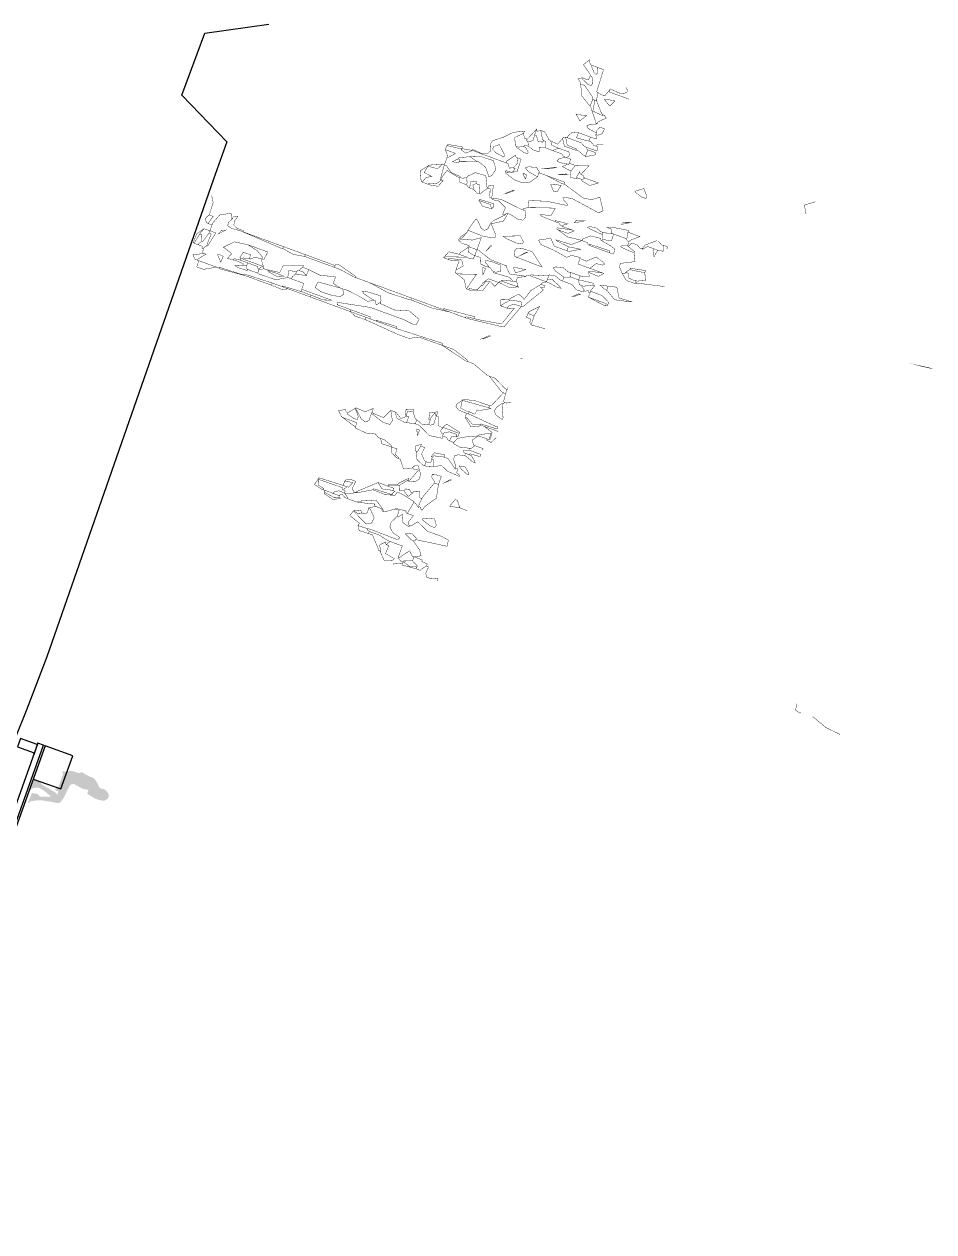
# Model space of a CAD drawing. Header units: inches. Extents: x -3368894 to 5148796, y 84 to 10864301.
# Drawn here: x 502255.71 to 502271.22, y 4346535.41 to 4346556 of the extents above; entities that cross this region are included whole.
import ezdxf

# ---------------------------------------------------------------- set-up
doc = ezdxf.new("R2010")
doc.units = ezdxf.units.IN
doc.header["$MEASUREMENT"] = 0
for name, color, linetype in [('cm_arredi', 251, 'Continuous'), ('cm_arredi secondo piano', 252, 'Continuous'), ('cp_alberi_linea', 103, 'Continuous')]:
    doc.layers.add(name, color=color, linetype=linetype)
doc.layers.add('cm_linea di terra', color=4, linetype='Continuous', lineweight=25)
doc.layers.add('cp_piattaforme volumi_linea', color=4, linetype='Continuous', lineweight=25)

# ---------------------------------------------------------------- blocks, each defined once
blk = doc.blocks.new('A$C03A07DC0')
at = {"layer": 'cp_alberi_linea', "const_width": 0.00661}
for points in [[(10.726, 12.698), (10.826, 12.975), (10.852, 13.24)], [(4.462, 12.519), (4.462, 12.552), (4.482, 12.393), (4.488, 12.327), (4.482, 12.373), (4.462, 12.519)], [(10.614, 12.373), (10.726, 12.387), (10.746, 12.479), (10.726, 12.479)], [(2.471, 9.727), (2.59, 9.569), (2.722, 9.648)], [(4.058, 7.551), (4.058, 7.591), (4.058, 7.624), (4.098, 7.624)], [(4.713, 7.809), (4.813, 7.372), (4.819, 7.339)], [(4.025, 7.445), (4.065, 7.518), (4.058, 7.551)], [(4.025, 7.412), (4.164, 7.253), (4.244, 7.227)], [(4.058, 7.551), (4.151, 7.584), (4.171, 7.518), (4.171, 7.485)], [(4.171, 7.485), (4.297, 7.465), (4.204, 7.412), (4.171, 7.412)], [(4.171, 7.485), (4.171, 7.445), (4.171, 7.412)], [(4.171, 7.412), (4.171, 7.3), (4.237, 7.247), (4.244, 7.227)], [(4.641, 7.154), (4.621, 7.154), (4.568, 7.412), (4.608, 7.412)], [(4.608, 7.412), (4.727, 7.465), (4.786, 7.339), (4.786, 7.3)], [(4.608, 7.412), (4.641, 7.194), (4.641, 7.154)], [(4.277, 6.976), (4.277, 6.995), (4.211, 7.028), (4.204, 7.121), (4.244, 7.194), (4.244, 7.227)], [(4.713, 7.121), (4.713, 7.154), (4.786, 7.181), (4.793, 7.267), (4.786, 7.3)], [(4.746, 7.048), (4.839, 7.161), (4.839, 7.333), (4.819, 7.339)], [(4.786, 7.3), (4.813, 7.313), (4.819, 7.339)], [(5.037, 6.903), (5.031, 6.923), (5.004, 7.048), (5.163, 7.148), (5.15, 7.372), (5.157, 7.359), (5.216, 7.088), (5.11, 6.903)], [(3.265, 6.903), (3.364, 6.989), (3.41, 6.995), (3.417, 6.929), (3.371, 6.777), (3.351, 6.79), (3.265, 6.903)], [(4.204, 6.976), (4.178, 6.982), (4.058, 7.121), (4.058, 6.936), (4.058, 6.903)], [(4.277, 6.976), (4.33, 7.121), (4.35, 7.121)], [(4.277, 6.976), (4.31, 6.883), (4.33, 6.87), (4.343, 6.936), (4.35, 7.081), (4.35, 7.121)], [(4.35, 7.121), (4.482, 7.187), (4.528, 7.114), (4.601, 6.962), (4.667, 6.976), (4.746, 7.048)], [(4.641, 7.154), (4.713, 7.101), (4.713, 7.121)], [(4.713, 7.121), (4.74, 7.081), (4.746, 7.048)], [(5.223, 6.651), (5.223, 6.685), (5.223, 6.863), (5.295, 7.009), (5.355, 7.002), (5.368, 6.976)], [(3.88, 6.903), (3.972, 6.751), (3.926, 6.771), (3.88, 6.903)], [(4.058, 6.903), (4.025, 6.903), (4.065, 6.658), (4.105, 6.539), (4.105, 6.612), (4.171, 6.651)], [(4.058, 6.903), (4.164, 6.923), (4.171, 6.903)], [(4.171, 6.903), (4.197, 6.942), (4.204, 6.976)], [(4.171, 6.903), (4.171, 6.724), (4.171, 6.685)], [(4.204, 6.976), (4.244, 6.976), (4.277, 6.976)], [(4.35, 6.539), (4.376, 6.704), (4.409, 6.797), (4.495, 6.797), (4.495, 6.724)], [(5.037, 6.903), (5.077, 6.903), (5.11, 6.903)], [(5.037, 6.903), (5.071, 6.771), (5.11, 6.87), (5.11, 6.903)], [(5.329, 6.651), (5.329, 6.685), (5.329, 6.976), (5.368, 6.976)], [(5.329, 6.651), (5.368, 6.936), (5.368, 6.976)], [(4.171, 6.685), (4.29, 6.691), (4.316, 6.579), (4.316, 6.539)], [(4.171, 6.685), (4.171, 6.651)], [(4.171, 6.651), (4.204, 6.539), (4.204, 6.506)], [(4.495, 6.36), (4.475, 6.36), (4.462, 6.724), (4.495, 6.724)], [(4.495, 6.724), (4.495, 6.393), (4.495, 6.36)], [(4.746, 6.288), (4.76, 6.314), (4.766, 6.407), (4.641, 6.539), (4.68, 6.671), (4.707, 6.718), (4.733, 6.691), (4.746, 6.579), (4.859, 6.506)], [(4.932, 6.506), (4.932, 6.539), (4.938, 6.691), (4.859, 6.757), (4.859, 6.724)], [(4.859, 6.724), (4.912, 6.506), (4.932, 6.506)], [(4.859, 6.724), (4.859, 6.539), (4.859, 6.506)], [(5.11, 6.393), (5.104, 6.427), (5.077, 6.651), (5.11, 6.651)], [(5.223, 6.651), (5.203, 6.651), (5.11, 6.685), (5.11, 6.651)], [(5.11, 6.651), (5.183, 6.506), (5.183, 6.466)], [(5.256, 6.539), (5.249, 6.572), (5.223, 6.612), (5.249, 6.625), (5.256, 6.651)], [(5.223, 6.651), (5.256, 6.651)], [(5.256, 6.651), (5.295, 6.651), (5.329, 6.651)], [(3.662, 5.6), (3.668, 5.633), (3.774, 5.99), (3.748, 6.135), (3.662, 6.248), (3.86, 6.38), (3.92, 6.321), (3.847, 5.818), (3.867, 5.705), (3.886, 5.659), (3.92, 5.686), (3.966, 5.772), (3.986, 5.778), (4.039, 5.421), (4.131, 5.13), (4.244, 5.163)], [(4.204, 6.506), (4.211, 6.466), (4.171, 6.36), (4.197, 6.248), (4.217, 6.228), (4.23, 6.301), (4.244, 6.466), (4.244, 6.506)], [(4.204, 6.506), (4.244, 6.506)], [(4.244, 6.506), (4.283, 6.532), (4.316, 6.539)], [(4.462, 6.215), (4.429, 6.221), (4.336, 6.327), (4.316, 6.506), (4.343, 6.513), (4.35, 6.539)], [(4.316, 6.539), (4.35, 6.539)], [(4.746, 6.288), (4.859, 6.294), (4.859, 6.466), (4.859, 6.506)], [(4.932, 6.506), (4.991, 6.546), (5.037, 6.433), (5.037, 6.393)], [(5.037, 6.393), (5.077, 6.393), (5.11, 6.393)], [(5.037, 6.393), (5.037, 6.248), (5.037, 6.215)], [(5.11, 6.393), (5.183, 6.433), (5.183, 6.466)], [(5.11, 6.393), (5.11, 6.288), (5.11, 6.248)], [(5.183, 6.466), (5.236, 6.539), (5.256, 6.539)], [(5.223, 6.142), (5.223, 6.175), (5.223, 6.321), (5.282, 6.407), (5.276, 6.539), (5.256, 6.539)], [(5.329, 6.506), (5.395, 6.427), (5.415, 6.387), (5.395, 6.407), (5.335, 6.473), (5.329, 6.506)], [(4.422, 5.745), (4.488, 5.963), (4.462, 6.182), (4.462, 6.215)], [(4.462, 6.215), (4.462, 6.248), (4.462, 6.321), (4.488, 6.334), (4.495, 6.36)], [(4.462, 6.215), (4.588, 6.069), (4.601, 5.798), (4.614, 5.825), (4.641, 6.036)], [(4.713, 6.036), (4.713, 6.069), (4.608, 6.248), (4.634, 6.069), (4.641, 6.036)], [(4.713, 6.036), (4.713, 5.997), (4.713, 5.805), (4.608, 5.705), (4.707, 5.52), (4.766, 5.58), (4.78, 5.818), (4.819, 6.069), (4.76, 6.135), (4.746, 6.248), (4.746, 6.288)], [(5.037, 6.215), (5.044, 6.182), (5.004, 6.069), (5.037, 5.95), (5.064, 5.917), (5.104, 5.97), (5.143, 6.109), (5.15, 6.142)], [(5.037, 6.215), (5.077, 6.241), (5.11, 6.248)], [(5.11, 6.248), (5.143, 6.175), (5.15, 6.142)], [(1.743, 6.036), (1.816, 6.069), (1.856, 6.036), (1.882, 5.944), (1.869, 5.778), (1.889, 5.778)], [(1.922, 6.142), (1.922, 5.818), (1.922, 5.778)], [(2.795, 5.997), (2.835, 5.897), (2.868, 5.891)], [(3.483, 5.851), (3.503, 5.858), (3.536, 6.016), (3.443, 6.142), (3.443, 5.924), (3.443, 5.891)], [(4.131, 6.142), (4.224, 5.99), (4.178, 6.003), (4.131, 6.142)], [(4.422, 5.745), (4.429, 5.778), (4.429, 5.95), (4.35, 6.036), (4.35, 5.997)], [(4.35, 5.997), (4.35, 5.851), (4.35, 5.818)], [(4.35, 5.997), (4.402, 5.745), (4.422, 5.745)], [(4.641, 6.036), (4.674, 6.036), (4.713, 6.036)], [(5.15, 6.142), (5.183, 6.142), (5.223, 6.142)], [(5.223, 5.891), (5.203, 5.891), (5.183, 5.997), (5.223, 6.109), (5.223, 6.142)], [(5.295, 5.891), (5.282, 5.924), (5.256, 5.963), (5.322, 6.122), (5.348, 6.162), (5.355, 6.096), (5.329, 5.924), (5.329, 5.891)], [(6.089, 6.142), (6.109, 5.891), (6.089, 5.891)], [(7.465, 6.036), (7.505, 5.957), (7.505, 5.924)], [(7.538, 5.891), (7.756, 5.99), (7.789, 5.997)], [(7.538, 5.891), (7.631, 5.825), (7.703, 5.811), (7.756, 5.858), (7.789, 5.963), (7.789, 5.997)], [(8.008, 5.997), (8.008, 5.745)], [(8.12, 5.997), (8.226, 5.944), (8.213, 5.858), (8.193, 5.851)], [(1.889, 5.778), (1.922, 5.778)], [(1.889, 5.778), (2.014, 5.732), (2.008, 5.633), (1.995, 5.6)], [(2.054, 5.785), (2.034, 5.924), (2.147, 5.871), (2.067, 5.745), (2.054, 5.785)], [(2.14, 5.633), (2.312, 5.785), (2.325, 5.818)], [(2.14, 5.6), (2.325, 5.633), (2.339, 5.811), (2.325, 5.818)], [(2.253, 5.56), (2.497, 5.752), (2.504, 5.778)], [(2.358, 5.891), (2.352, 5.864), (2.325, 5.851), (2.325, 5.818)], [(2.358, 5.891), (2.431, 5.811), (2.471, 5.778), (2.504, 5.778)], [(2.504, 5.778), (2.557, 5.659), (2.597, 5.62), (2.63, 5.659), (2.649, 5.778), (2.649, 5.818)], [(2.683, 5.818), (2.683, 5.851), (2.636, 5.911), (2.537, 5.924), (2.544, 5.838), (2.61, 5.811), (2.649, 5.818)], [(2.649, 5.818), (2.683, 5.818)], [(2.683, 5.818), (2.749, 5.851), (2.755, 5.778), (2.755, 5.745)], [(2.828, 5.745), (2.828, 5.778), (2.868, 5.851), (2.868, 5.891)], [(2.941, 5.745), (2.941, 5.778), (2.941, 5.93), (2.868, 5.924), (2.868, 5.891)], [(2.941, 5.745), (2.967, 5.752), (2.974, 5.778)], [(3.013, 5.924), (2.974, 5.924), (2.974, 5.818), (2.974, 5.778)], [(2.974, 5.778), (3.046, 5.778), (3.086, 5.778)], [(3.013, 5.924), (3.099, 5.778), (3.086, 5.778)], [(3.086, 5.778), (3.086, 5.745), (3.046, 5.633), (3.046, 5.6)], [(3.298, 5.672), (3.291, 5.699), (3.271, 5.758), (3.225, 5.891), (3.377, 5.825), (3.41, 5.818)], [(3.483, 5.778), (3.476, 5.758), (3.371, 5.778), (3.397, 5.791), (3.41, 5.818)], [(3.41, 5.818), (3.41, 5.851), (3.437, 5.864), (3.443, 5.891)], [(3.41, 5.633), (3.516, 5.659), (3.503, 5.772), (3.483, 5.778)], [(3.443, 5.891), (3.47, 5.877), (3.483, 5.851)], [(3.483, 5.851), (3.483, 5.818), (3.483, 5.778)], [(4.316, 5.672), (4.297, 5.672), (4.277, 5.891), (4.33, 5.818), (4.35, 5.818)], [(4.316, 5.672), (4.316, 5.705), (4.316, 5.745), (4.343, 5.785), (4.35, 5.818)], [(5.223, 5.891), (5.309, 5.6), (5.329, 5.6)], [(5.223, 5.891), (5.256, 5.891), (5.295, 5.891)], [(5.295, 5.891), (5.329, 5.891)], [(5.329, 5.891), (5.381, 5.818), (5.401, 5.818)], [(5.329, 5.891), (5.329, 5.633), (5.329, 5.6)], [(5.401, 5.818), (5.401, 5.851), (5.401, 5.891), (5.434, 5.891)], [(5.401, 5.818), (5.56, 5.692), (5.745, 5.633), (5.719, 5.613), (5.692, 5.514), (5.838, 5.381)], [(5.434, 5.891), (5.448, 5.825), (5.467, 5.851), (5.474, 5.891)], [(5.474, 5.891), (5.864, 5.659), (5.871, 5.633)], [(5.944, 5.778), (5.911, 5.785), (5.765, 5.924), (5.917, 5.897), (5.944, 5.891)], [(5.944, 5.891), (6.056, 5.897), (6.089, 5.891)], [(5.944, 5.891), (5.944, 5.818), (5.944, 5.778)], [(5.944, 5.778), (5.983, 5.778), (6.016, 5.778)], [(6.016, 5.778), (6.016, 5.818), (6.016, 5.851), (6.083, 5.864), (6.089, 5.891)], [(6.704, 5.963), (6.704, 5.924)], [(7.174, 5.527), (7.174, 5.56), (7.174, 5.633), (7.28, 5.851), (7.287, 5.891)], [(7.174, 5.527), (7.353, 5.818), (7.359, 5.851)], [(7.247, 5.891), (7.287, 5.891)], [(7.287, 5.891), (7.32, 5.891), (7.359, 5.891)], [(7.359, 5.891), (7.498, 5.904), (7.505, 5.924)], [(7.359, 5.891), (7.359, 5.851)], [(7.359, 5.851), (7.637, 5.732), (7.644, 5.705)], [(7.505, 5.924), (7.531, 5.917), (7.538, 5.891)], [(7.902, 5.414), (7.902, 5.454), (7.941, 5.924), (7.935, 5.963)], [(7.935, 5.963), (7.975, 5.963)], [(7.975, 5.963), (7.988, 5.672), (8.008, 5.672)], [(8.008, 5.745), (8.061, 5.904), (8.186, 5.911), (8.193, 5.891)], [(8.193, 5.705), (8.166, 5.712), (8.08, 5.891), (8.153, 5.891), (8.193, 5.891)], [(8.193, 5.891), (8.193, 5.851)], [(8.193, 5.851), (8.193, 5.745), (8.193, 5.705)], [(8.404, 5.851), (8.371, 5.851), (8.371, 5.745), (8.371, 5.705)], [(8.477, 5.633), (8.477, 5.672), (8.477, 5.851), (8.517, 5.851)], [(8.517, 5.851), (8.53, 5.672), (8.55, 5.672)], [(8.59, 5.6), (8.596, 5.633), (8.643, 5.758), (8.649, 5.811), (8.623, 5.791), (8.55, 5.705), (8.55, 5.672)], [(8.828, 5.626), (8.788, 5.573), (8.768, 5.672), (8.841, 5.758), (8.874, 5.778), (8.874, 5.739), (8.828, 5.626)], [(9.35, 5.705), (9.489, 5.653), (9.463, 5.785), (9.456, 5.818)], [(9.35, 5.705), (9.35, 5.745), (9.436, 5.811), (9.456, 5.818)], [(9.456, 5.963), (9.456, 5.851), (9.456, 5.818)], [(10.038, 5.13), (10.032, 5.15), (9.926, 5.236), (10.019, 5.448), (10.019, 5.705), (10.038, 5.831), (10.144, 5.851), (10.217, 5.342), (10.217, 5.309)], [(10.759, 5.891), (10.707, 5.891), (10.759, 5.778), (10.759, 5.699), (10.7, 5.666), (10.581, 5.672), (10.581, 5.633)], [(1.995, 5.6), (1.995, 5.58), (1.598, 5.56), (1.598, 5.487), (1.598, 5.454)], [(1.962, 5.276), (2.147, 5.368), (2.246, 5.527), (2.253, 5.56)], [(1.962, 5.276), (1.962, 5.309), (1.962, 5.348), (2.107, 5.553), (2.14, 5.56)], [(1.995, 5.6), (2.12, 5.626), (2.14, 5.633)], [(2.14, 5.633), (2.14, 5.6)], [(2.14, 5.6), (2.14, 5.56)], [(2.14, 5.56), (2.213, 5.56), (2.253, 5.56)], [(2.431, 5.56), (2.557, 5.481), (2.471, 5.381), (2.471, 5.414), (2.431, 5.56)], [(2.755, 5.745), (2.755, 5.56), (2.755, 5.527)], [(2.755, 5.745), (2.795, 5.745), (2.828, 5.745)], [(2.755, 5.527), (2.848, 5.527), (2.835, 5.705), (2.828, 5.745)], [(2.901, 5.381), (2.901, 5.414), (2.901, 5.633), (2.941, 5.705), (2.941, 5.745)], [(2.901, 5.348), (3.02, 5.421), (3.027, 5.6), (3.046, 5.6)], [(2.941, 5.309), (3.053, 5.381), (3.053, 5.567), (3.046, 5.6)], [(3.225, 5.487), (3.225, 5.527), (3.225, 5.56), (3.265, 5.56), (3.298, 5.56)], [(3.298, 5.672), (3.298, 5.6), (3.298, 5.56)], [(3.298, 5.672), (3.39, 5.639), (3.41, 5.633)], [(3.298, 5.56), (3.331, 5.553), (3.337, 5.527)], [(3.337, 5.527), (3.39, 5.467), (3.41, 5.6), (3.41, 5.633)], [(3.483, 5.6), (3.529, 5.5), (3.543, 5.461), (3.529, 5.481), (3.49, 5.567), (3.483, 5.6)], [(3.628, 5.276), (3.668, 5.56), (3.662, 5.6)], [(3.628, 5.276), (3.628, 5.309), (3.628, 5.6), (3.662, 5.6)], [(3.701, 5.56), (3.827, 5.534), (3.84, 5.474), (3.748, 5.388), (3.721, 5.448), (3.701, 5.56)], [(4.244, 5.163), (4.237, 5.196), (4.178, 5.362), (4.098, 5.6), (4.244, 5.573), (4.283, 5.414), (4.29, 5.388), (4.31, 5.434), (4.316, 5.672)], [(5.117, 5.633), (5.11, 5.236), (5.031, 5.196), (4.965, 5.216), (4.938, 5.302), (4.932, 5.454), (4.932, 5.487), (5.117, 5.732), (5.117, 5.633)], [(5.329, 5.6), (5.342, 5.534), (5.368, 5.527)], [(5.838, 5.414), (5.825, 5.441), (5.798, 5.6), (5.838, 5.626), (5.871, 5.633)], [(5.871, 5.633), (5.878, 5.494), (5.944, 5.421), (5.983, 5.414)], [(5.871, 5.633), (6.301, 5.474), (6.308, 5.454), (6.38, 4.839), (6.38, 4.799)], [(7.644, 5.705), (7.65, 5.454), (7.697, 5.242), (7.717, 5.236)], [(7.644, 5.705), (7.683, 5.705)], [(7.862, 5.414), (7.869, 5.52), (7.803, 5.527), (7.789, 5.527), (7.763, 5.606), (7.683, 5.745), (7.683, 5.705)], [(7.683, 5.705), (7.717, 5.269), (7.717, 5.236)], [(7.975, 5.381), (8.094, 5.534), (8.034, 5.659), (8.008, 5.672)], [(7.975, 5.381), (7.975, 5.414), (8.041, 5.534), (8.014, 5.639), (8.008, 5.672)], [(8.008, 5.745), (8.008, 5.705), (8.008, 5.672)], [(8.193, 5.705), (8.285, 5.507), (8.358, 5.381), (8.444, 5.348)], [(8.193, 5.705), (8.292, 5.633), (8.365, 5.672), (8.371, 5.705)], [(8.371, 5.705), (8.438, 5.659), (8.444, 5.633)], [(8.444, 5.633), (8.484, 5.474), (8.464, 5.348), (8.444, 5.348)], [(8.444, 5.633), (8.477, 5.633)], [(8.477, 5.633), (8.51, 5.547), (8.543, 5.567), (8.55, 5.6)], [(8.55, 5.672), (8.55, 5.633), (8.55, 5.6)], [(8.55, 5.6), (8.59, 5.6)], [(8.59, 5.6), (8.616, 5.487), (8.656, 5.434), (8.722, 5.448), (8.815, 5.52), (8.841, 5.527)], [(8.841, 5.527), (8.841, 5.56), (8.914, 5.573), (8.934, 5.633), (8.954, 5.633)], [(8.954, 5.163), (8.947, 5.183), (8.881, 5.276), (8.94, 5.414), (8.954, 5.6), (8.954, 5.633)], [(10.508, 5.381), (10.508, 5.414), (10.508, 5.527), (10.535, 5.534), (10.541, 5.56)], [(10.581, 5.633), (10.541, 5.633), (10.541, 5.6), (10.541, 5.56)], [(10.581, 5.633), (10.66, 5.573), (10.687, 5.56)], [(10.687, 5.56), (10.687, 5.527), (10.687, 5.487)], [(1.776, 5.381), (1.756, 5.375), (1.637, 5.209), (1.525, 5.276), (1.591, 5.315), (1.598, 5.348)], [(1.598, 5.454), (1.69, 5.481), (1.723, 5.467), (1.704, 5.428), (1.624, 5.355), (1.598, 5.348)], [(1.598, 5.454), (1.598, 5.381), (1.598, 5.348)], [(1.849, 5.276), (1.876, 5.282), (1.928, 5.401), (1.928, 5.454), (1.882, 5.467), (1.776, 5.414), (1.776, 5.381)], [(1.776, 5.381), (1.849, 5.381), (1.856, 5.309), (1.849, 5.276)], [(2.755, 5.527), (2.782, 5.428), (2.868, 5.381), (2.901, 5.381)], [(2.901, 5.381), (2.901, 5.348)], [(3.119, 5.309), (3.119, 5.348), (3.119, 5.487), (3.172, 5.52), (3.205, 5.494), (3.225, 5.487)], [(3.192, 5.236), (3.192, 5.276), (3.192, 5.381), (3.218, 5.421), (3.225, 5.454)], [(3.225, 5.454), (3.291, 5.368), (3.331, 5.348), (3.344, 5.408), (3.318, 5.527), (3.337, 5.527)], [(3.225, 5.487), (3.225, 5.454)], [(3.443, 5.381), (3.516, 5.242), (3.536, 5.183), (3.516, 5.223), (3.45, 5.348), (3.443, 5.381)], [(4.965, 5.414), (5.064, 5.315), (4.978, 5.388), (4.965, 5.414)], [(5.223, 4.588), (5.223, 4.621), (5.302, 4.859), (5.309, 5.163), (5.329, 5.163), (5.421, 5.256), (5.368, 5.494), (5.368, 5.527)], [(5.256, 5.487), (5.368, 5.342), (5.295, 5.276), (5.282, 5.309), (5.256, 5.487)], [(5.368, 5.527), (5.428, 5.401), (5.507, 5.401)], [(5.474, 4.984), (5.494, 4.984), (5.474, 5.276), (5.514, 5.348), (5.507, 5.381)], [(5.507, 5.401), (5.507, 5.414), (5.547, 5.448), (5.56, 5.448)], [(5.507, 5.401), (5.507, 5.381)], [(5.507, 5.381), (5.567, 5.163), (5.58, 5.163)], [(5.56, 5.448), (5.58, 5.474), (5.58, 5.454)], [(5.56, 5.448), (5.58, 5.454)], [(5.58, 5.454), (5.639, 5.342), (5.62, 5.163), (5.62, 5.13)], [(5.58, 5.454), (5.58, 5.203), (5.58, 5.163)], [(5.838, 5.414), (5.95, 5.315), (5.983, 5.309)], [(5.838, 5.414), (5.838, 5.381)], [(5.838, 5.381), (5.884, 5.262), (5.97, 5.282), (5.983, 5.309)], [(5.983, 5.414), (5.977, 5.454), (5.944, 5.527), (6.241, 5.428), (6.268, 5.414), (6.341, 4.984), (6.341, 4.945)], [(5.983, 5.414), (5.983, 5.348), (5.983, 5.309)], [(7.068, 5.09), (7.068, 5.13), (7.068, 5.203), (7.174, 5.494), (7.174, 5.527)], [(7.717, 5.236), (7.855, 5.256), (7.869, 5.381), (7.862, 5.414)], [(7.717, 5.236), (7.803, 5.176), (7.855, 5.17), (7.895, 5.229), (7.902, 5.348), (7.902, 5.381)], [(7.862, 5.414), (7.902, 5.414)], [(7.902, 5.414), (7.902, 5.381)], [(7.902, 5.381), (7.935, 5.381), (7.975, 5.381)], [(8.266, 5.09), (8.233, 5.097), (8.193, 5.13), (8.246, 5.381), (8.266, 5.381)], [(8.266, 5.381), (8.266, 5.13), (8.266, 5.09)], [(8.266, 5.381), (8.299, 5.381), (8.332, 5.381), (8.332, 5.375)], [(8.371, 5.13), (8.345, 5.137), (8.299, 5.216), (8.299, 5.348), (8.325, 5.355), (8.332, 5.375)], [(8.332, 5.375), (8.352, 5.282), (8.411, 5.269), (8.444, 5.276)], [(8.735, 5.276), (8.735, 5.309), (8.735, 5.348), (8.861, 5.527), (8.841, 5.527)], [(9.059, 5.527), (9.145, 5.434), (9.066, 5.5), (9.059, 5.527)], [(9.205, 5.348), (9.436, 5.395), (9.635, 5.262), (9.714, 5.236)], [(9.78, 5.487), (9.873, 5.553), (9.919, 5.54), (9.919, 5.461), (9.866, 5.295), (9.833, 5.302), (9.78, 5.487)], [(10.257, 5.276), (10.363, 5.428), (10.449, 5.487), (10.488, 5.421), (10.508, 5.381)], [(10.614, 5.13), (10.614, 5.143), (10.435, 5.276), (10.508, 5.348), (10.508, 5.381)], [(10.508, 5.381), (10.541, 5.381), (10.581, 5.381)], [(10.581, 5.381), (10.634, 5.487), (10.654, 5.487)], [(10.581, 5.381), (10.634, 5.242), (10.654, 5.236)], [(10.654, 5.487), (10.687, 5.362), (10.66, 5.269), (10.654, 5.236)], [(10.654, 5.487), (10.687, 5.487)], [(10.687, 5.487), (10.707, 5.242), (10.687, 5.236)], [(1.849, 5.276), (1.895, 5.203), (1.942, 5.269), (1.962, 5.276)], [(2.901, 5.348), (2.914, 5.315), (2.941, 5.309)], [(2.941, 5.309), (3.06, 5.262), (3.053, 5.163), (3.046, 5.13)], [(3.046, 5.13), (3.113, 5.176), (3.119, 5.276), (3.119, 5.309)], [(3.119, 5.309), (3.172, 5.236), (3.192, 5.236)], [(3.192, 5.236), (3.192, 5.13), (3.192, 5.09)], [(3.628, 5.276), (3.628, 5.163), (3.628, 5.13)], [(4.244, 5.163), (4.297, 5.09), (4.316, 5.09)], [(4.316, 5.09), (4.316, 5.13), (4.422, 5.176), (4.482, 5.15), (4.495, 5.064), (4.462, 4.912), (4.462, 4.872)], [(4.819, 5.018), (4.746, 5.203), (4.826, 5.289), (4.865, 5.276), (4.885, 5.183), (4.872, 4.991), (4.852, 4.925), (4.819, 5.018)], [(5.58, 5.163), (5.593, 5.137), (5.62, 5.13)], [(6.532, 5.282), (6.526, 5.309), (6.605, 5.223), (6.625, 5.183), (6.605, 5.209), (6.532, 5.282)], [(8.371, 4.621), (8.371, 4.654), (8.371, 4.693), (8.477, 4.912), (8.444, 5.143), (8.404, 5.13)], [(8.404, 5.13), (8.404, 5.163), (8.404, 5.203), (8.438, 5.242), (8.444, 5.276)], [(8.444, 5.348), (8.444, 5.309), (8.444, 5.276)], [(8.735, 5.276), (8.696, 5.276), (8.722, 5.097), (8.801, 5.07), (8.808, 5.09)], [(8.735, 5.276), (8.775, 5.104), (8.808, 5.09)], [(8.841, 5.09), (8.841, 5.13), (8.934, 5.163), (8.954, 5.163)], [(8.954, 5.163), (8.987, 5.057), (8.987, 5.018)], [(9.205, 5.348), (9.165, 5.348), (9.059, 5.348), (9.066, 5.242), (9.086, 5.19), (9.126, 5.196), (9.178, 5.262), (9.205, 5.276)], [(9.205, 5.348), (9.205, 5.309), (9.205, 5.276)], [(9.205, 5.276), (9.496, 5.17), (9.529, 5.163)], [(9.496, 4.984), (9.463, 4.991), (9.423, 5.09), (9.529, 5.13), (9.529, 5.163)], [(9.529, 5.163), (9.648, 5.156), (9.675, 5.163)], [(9.675, 5.163), (9.694, 5.163), (9.641, 5.09), (9.641, 5.057)], [(9.675, 5.163), (9.675, 5.203), (9.701, 5.209), (9.714, 5.236)], [(10.257, 5.276), (10.25, 5.236), (10.191, 5.11), (10.144, 5.203), (10.197, 5.309), (10.217, 5.309)], [(10.217, 5.309), (10.243, 5.302), (10.257, 5.276)], [(10.614, 5.13), (10.66, 5.203), (10.654, 5.236)], [(10.654, 5.236), (10.687, 5.236)], [(10.687, 5.236), (10.726, 5.097), (10.759, 5.09)], [(2.941, 4.912), (2.941, 4.945), (2.941, 4.984), (3.04, 5.097), (3.046, 5.13)], [(2.941, 4.912), (3.073, 4.991), (3.086, 5.018)], [(3.046, 4.839), (3.046, 4.872), (3.139, 4.938), (3.113, 5.011), (3.086, 5.018)], [(3.192, 5.09), (3.172, 5.09), (3.086, 5.057), (3.086, 5.018)], [(3.192, 5.09), (3.225, 4.984), (3.291, 5.011), (3.298, 4.912), (3.265, 4.799)], [(3.628, 5.13), (3.609, 5.13), (3.556, 5.057), (3.595, 4.925), (3.628, 4.885), (3.668, 4.945), (3.695, 5.09), (3.701, 5.13)], [(3.628, 5.13), (3.662, 5.13), (3.701, 5.13)], [(3.701, 5.13), (3.827, 5.044), (3.886, 4.925), (3.886, 4.779), (3.827, 4.594), (3.807, 4.588)], [(3.734, 4.945), (3.807, 4.951), (3.741, 4.879), (3.728, 4.885), (3.734, 4.945)], [(4.316, 4.548), (4.297, 4.554), (4.277, 4.693), (4.316, 5.057), (4.316, 5.09)], [(5.434, 4.872), (5.415, 4.865), (5.375, 4.793), (5.342, 4.793), (5.329, 4.885), (5.329, 5.057), (5.434, 5.09), (5.474, 5.018), (5.474, 4.984)], [(5.474, 4.984), (5.467, 4.951), (5.434, 4.912), (5.434, 4.872)], [(5.62, 5.13), (5.706, 5.09), (5.666, 5.011), (5.653, 4.984)], [(5.62, 5.13), (5.62, 4.945), (5.725, 4.872), (5.765, 4.872)], [(5.653, 4.984), (5.845, 4.918), (5.911, 4.726), (5.911, 4.693)], [(5.653, 4.984), (5.679, 4.912), (5.765, 4.892), (5.765, 4.872)], [(6.38, 4.402), (6.36, 4.402), (6.308, 4.945), (6.341, 4.945)], [(6.341, 4.945), (6.36, 4.806), (6.38, 4.799)], [(6.956, 4.588), (7.068, 5.057), (7.068, 5.09)], [(6.956, 4.588), (6.956, 4.621), (6.956, 4.799), (7.048, 5.09), (7.068, 5.09)], [(8.12, 4.912), (8.12, 4.945), (8.266, 4.998), (8.272, 5.064), (8.266, 5.09)], [(8.266, 5.09), (8.332, 5.064), (8.365, 5.097), (8.371, 5.13)], [(8.371, 5.13), (8.404, 5.13)], [(8.914, 5.018), (8.907, 4.984), (8.815, 4.898), (8.696, 4.912), (8.696, 4.872), (8.696, 4.839)], [(8.808, 5.09), (8.841, 5.09)], [(8.808, 4.799), (8.934, 4.859), (8.987, 4.984), (8.987, 5.018)], [(8.841, 5.09), (8.901, 5.097), (8.914, 5.057), (8.914, 5.018)], [(8.914, 5.018), (8.954, 5.018), (8.987, 5.018)], [(9.311, 4.839), (9.331, 4.839), (9.291, 4.965), (9.225, 5.011), (9.139, 4.998), (9.026, 4.912), (9.059, 4.839), (9.092, 4.839)], [(9.311, 4.839), (9.304, 4.865), (9.092, 4.945), (9.106, 4.859), (9.092, 4.839)], [(9.496, 4.839), (9.47, 4.846), (9.456, 4.912), (9.489, 4.951), (9.496, 4.984)], [(9.496, 4.984), (9.575, 4.932), (9.522, 4.846), (9.496, 4.839)], [(9.641, 4.693), (9.641, 4.713), (9.575, 4.733), (9.569, 4.799), (9.622, 5.057), (9.641, 5.057)], [(9.641, 5.057), (9.82, 5.024), (9.853, 5.018)], [(9.853, 4.799), (9.84, 4.806), (9.82, 4.984), (9.847, 4.991), (9.853, 5.018)], [(9.853, 5.018), (9.853, 5.057), (9.853, 5.13), (9.972, 5.09), (10.025, 5.104), (10.038, 5.13)], [(9.966, 4.872), (9.966, 4.892), (9.893, 4.945), (10.025, 5.004), (10.058, 5.123), (10.038, 5.13)], [(9.966, 4.872), (10.085, 4.812), (10.171, 4.819), (10.243, 4.898), (10.283, 5.044), (10.329, 5.018), (10.323, 4.515), (10.329, 4.475)], [(10.402, 4.912), (10.402, 4.945), (10.402, 5.13), (10.581, 5.13), (10.614, 5.13)], [(10.475, 4.872), (10.475, 4.912), (10.621, 4.905), (10.654, 5.077), (10.687, 5.057)], [(10.614, 4.799), (10.74, 4.925), (10.7, 5.031), (10.687, 5.057)], [(3.159, 4.726), (3.159, 4.746), (2.941, 4.839), (2.974, 4.839)], [(2.941, 4.912), (2.967, 4.872), (2.974, 4.839)], [(2.974, 4.839), (3.013, 4.839), (3.046, 4.839)], [(3.046, 4.839), (3.146, 4.846), (3.185, 4.799), (3.192, 4.766)], [(3.159, 4.726), (3.185, 4.74), (3.192, 4.766)], [(3.192, 4.766), (3.232, 4.793), (3.265, 4.799)], [(3.265, 4.799), (3.278, 4.74), (3.298, 4.726)], [(3.298, 4.726), (3.298, 4.766), (3.364, 4.839), (3.39, 4.832), (3.39, 4.766), (3.357, 4.627), (3.337, 4.621)], [(3.807, 4.588), (3.807, 4.621), (3.741, 4.773), (3.516, 4.766), (3.516, 4.726), (3.516, 4.693)], [(3.516, 4.693), (3.602, 4.733), (3.675, 4.7), (3.701, 4.693)], [(4.058, 4.839), (4.138, 4.746), (4.164, 4.707), (4.144, 4.726), (4.072, 4.806), (4.058, 4.839)], [(4.316, 4.548), (4.33, 4.548), (4.316, 4.654), (4.383, 4.799), (4.475, 4.793), (4.508, 4.793), (4.495, 4.839)], [(4.462, 4.872), (4.608, 4.846), (4.707, 4.693), (4.713, 4.654)], [(4.462, 4.872), (4.469, 4.846), (4.495, 4.839)], [(4.495, 4.839), (4.68, 4.667), (4.713, 4.654)], [(4.713, 4.654), (4.865, 4.793), (4.912, 4.812), (4.945, 4.766), (4.971, 4.601), (4.965, 4.33)], [(5.077, 4.799), (5.196, 4.74), (5.17, 4.753), (5.084, 4.779), (5.077, 4.799)], [(5.434, 4.872), (5.441, 4.839), (5.428, 4.733), (5.329, 4.693), (5.329, 4.621), (5.329, 4.588)], [(5.474, 4.839), (5.587, 4.832), (5.474, 4.786), (5.474, 4.839)], [(5.765, 4.872), (5.864, 4.826), (5.891, 4.693), (5.911, 4.693)], [(6.38, 4.799), (6.38, 4.548), (6.38, 4.515)], [(8.226, 4.839), (8.219, 4.812), (8.107, 4.786), (8.047, 4.912), (8.08, 4.912), (8.12, 4.912)], [(8.226, 4.839), (8.193, 4.832), (8.08, 4.872), (8.107, 4.885), (8.12, 4.912)], [(8.12, 4.912), (8.272, 4.918), (8.305, 4.872), (8.299, 4.839)], [(8.226, 4.839), (8.266, 4.839), (8.299, 4.839)], [(8.299, 4.839), (8.345, 4.746), (8.305, 4.647), (8.299, 4.621)], [(8.808, 4.799), (8.795, 4.773), (8.722, 4.76), (8.662, 4.839), (8.696, 4.839)], [(8.696, 4.839), (8.801, 4.819), (8.808, 4.799)], [(9.026, 4.548), (9.026, 4.588), (9.159, 4.693), (9.106, 4.812), (9.092, 4.839)], [(9.311, 4.839), (9.278, 4.839), (9.423, 4.7), (9.456, 4.693)], [(9.311, 4.839), (9.43, 4.74), (9.456, 4.726)], [(9.456, 4.726), (9.536, 4.76), (9.503, 4.812), (9.496, 4.839)], [(9.966, 4.872), (9.926, 4.872), (9.853, 4.872), (9.853, 4.839), (9.853, 4.799)], [(9.853, 4.799), (9.959, 4.647), (9.966, 4.621)], [(10.363, 4.515), (10.363, 4.548), (10.363, 4.693), (10.402, 4.872), (10.402, 4.912)], [(10.402, 4.912), (10.442, 4.879), (10.475, 4.872)], [(10.614, 4.766), (10.587, 4.76), (10.402, 4.588), (10.402, 4.548), (10.402, 4.515)], [(10.614, 4.799), (10.614, 4.819), (10.521, 4.76), (10.435, 4.839), (10.462, 4.846), (10.475, 4.872)], [(10.614, 4.799), (10.614, 4.766)], [(3.662, 3.933), (3.642, 3.933), (3.655, 4.098), (3.622, 4.197), (3.556, 4.23), (3.443, 4.184), (3.384, 4.204), (3.271, 4.349), (3.132, 4.482), (3.046, 4.654), (3.086, 4.654)], [(3.086, 4.654), (3.159, 4.693), (3.159, 4.726)], [(3.086, 4.654), (3.205, 4.535), (3.331, 4.594), (3.337, 4.621)], [(3.298, 4.726), (3.337, 4.654), (3.337, 4.621)], [(3.662, 4.548), (3.628, 4.548), (3.483, 4.654), (3.509, 4.667), (3.516, 4.693)], [(3.701, 4.693), (3.708, 4.667), (3.728, 4.627), (3.662, 4.588), (3.662, 4.548)], [(3.662, 4.548), (3.662, 3.966), (3.662, 3.933)], [(3.807, 4.588), (3.787, 4.588), (3.781, 4.7), (3.701, 4.726), (3.701, 4.693)], [(4.316, 4.548), (4.316, 4.515)], [(4.422, 4.33), (4.402, 4.336), (4.389, 4.588), (4.462, 4.601), (4.462, 4.588)], [(4.462, 4.588), (4.449, 4.554), (4.422, 4.548), (4.422, 4.369), (4.422, 4.33)], [(4.422, 4.33), (4.495, 4.422), (4.482, 4.581), (4.462, 4.588)], [(4.713, 4.654), (4.826, 4.64), (4.872, 4.594), (4.852, 4.528), (4.753, 4.429), (4.733, 4.396), (4.786, 4.376), (4.965, 4.33)], [(5.004, 4.33), (5.13, 4.277), (5.15, 4.257), (5.097, 4.455), (5.004, 4.588), (5.183, 4.588), (5.223, 4.588)], [(5.223, 4.442), (5.309, 4.462), (5.329, 4.548), (5.329, 4.588)], [(5.223, 4.588), (5.223, 4.475), (5.223, 4.442)], [(5.223, 4.588), (5.295, 4.588), (5.329, 4.588)], [(5.329, 4.588), (5.395, 4.581), (5.408, 4.508), (5.401, 4.475)], [(5.911, 4.654), (5.871, 4.66), (5.62, 4.726), (5.719, 4.435), (5.725, 4.402)], [(5.725, 4.402), (5.778, 4.561), (5.904, 4.64), (5.911, 4.654)], [(5.911, 4.693), (5.911, 4.654)], [(6.956, 3.754), (6.956, 3.787), (6.923, 4.588), (6.956, 4.588)], [(6.956, 4.588), (6.962, 4.224), (6.956, 4.184), (7.042, 4.019), (7.042, 3.82), (6.996, 3.205)], [(8.193, 4.515), (8.292, 4.594), (8.299, 4.621)], [(8.299, 4.621), (8.332, 4.621), (8.371, 4.621)], [(8.371, 4.621), (8.398, 4.495), (8.404, 4.475)], [(8.444, 4.726), (8.55, 4.726), (8.444, 4.674), (8.444, 4.726)], [(9.026, 4.548), (9.006, 4.548), (8.98, 4.482), (8.881, 4.475), (8.881, 4.402), (8.881, 4.369)], [(8.881, 4.369), (8.98, 4.422), (9.02, 4.515), (9.026, 4.548)], [(9.456, 4.726), (9.456, 4.693)], [(9.456, 4.693), (9.509, 4.548), (9.529, 4.548)], [(9.569, 4.654), (9.529, 4.654), (9.529, 4.588), (9.529, 4.548)], [(9.529, 4.369), (9.608, 4.469), (9.575, 4.621), (9.569, 4.654)], [(9.529, 4.548), (9.529, 4.402), (9.529, 4.369)], [(9.641, 4.654), (9.608, 4.667), (9.569, 4.693), (9.569, 4.654)], [(9.641, 4.693), (9.681, 4.554), (9.675, 4.369), (9.675, 4.33)], [(9.641, 4.693), (9.641, 4.654)], [(9.641, 4.654), (9.655, 4.33), (9.675, 4.33)], [(9.966, 4.151), (9.946, 4.158), (9.82, 4.442), (9.939, 4.614), (9.966, 4.621)], [(9.926, 4.475), (9.926, 4.515), (9.926, 4.588), (9.952, 4.594), (9.966, 4.621)], [(3.41, 4.33), (3.549, 4.482), (3.582, 4.475), (3.562, 4.33), (3.523, 4.25), (3.476, 4.25), (3.41, 4.33)], [(3.814, 4.078), (3.807, 4.111), (3.853, 4.244), (3.939, 4.316), (3.986, 4.349), (3.953, 4.389), (3.827, 4.422), (3.701, 4.33), (3.708, 4.125), (3.761, 3.966), (3.774, 3.933)], [(4.131, 4.005), (4.098, 4.012), (3.999, 4.111), (3.986, 4.297), (4.164, 4.383), (4.171, 4.402)], [(4.316, 4.515), (4.277, 4.515), (4.098, 4.475), (4.131, 4.402), (4.171, 4.402)], [(4.316, 4.515), (4.31, 4.488), (4.171, 4.442), (4.171, 4.402)], [(4.171, 4.402), (4.31, 4.31), (4.316, 4.297)], [(4.965, 4.33), (5.004, 4.33)], [(5.004, 4.33), (5.11, 4.25), (5.176, 4.237), (5.209, 4.303), (5.203, 4.442), (5.223, 4.442)], [(5.223, 4.442), (5.375, 4.336), (5.401, 4.33)], [(5.401, 4.475), (5.52, 4.125), (5.547, 4.111)], [(5.401, 4.475), (5.401, 4.369), (5.401, 4.33)], [(5.401, 4.33), (5.421, 4.151), (5.547, 4.098), (5.547, 4.111)], [(5.547, 4.184), (5.527, 4.191), (5.474, 4.402), (5.56, 4.462), (5.646, 4.396), (5.653, 4.369)], [(5.547, 4.184), (5.547, 4.224), (5.507, 4.369), (5.62, 4.369), (5.653, 4.369)], [(5.653, 4.369), (5.719, 4.383), (5.725, 4.402)], [(6.38, 4.515), (6.42, 4.211), (6.413, 3.86), (6.413, 3.827)], [(6.38, 4.515), (6.38, 4.442), (6.38, 4.402)], [(6.38, 4.402), (6.38, 3.86), (6.38, 3.827)], [(8.299, 4.442), (8.292, 4.416), (8.193, 4.389), (8.153, 4.515), (8.193, 4.515)], [(8.193, 4.515), (8.219, 4.422), (8.272, 4.429), (8.299, 4.442)], [(8.299, 4.224), (8.391, 4.297), (8.411, 4.442), (8.404, 4.475)], [(8.299, 4.442), (8.299, 4.475), (8.371, 4.475), (8.404, 4.475)], [(8.299, 4.442), (8.371, 4.363), (8.305, 4.25), (8.299, 4.224)], [(8.808, 4.151), (8.887, 4.204), (8.881, 4.33), (8.881, 4.369)], [(8.808, 4.151), (8.808, 4.184), (8.808, 4.224), (8.861, 4.369), (8.881, 4.369)], [(9.529, 4.369), (9.794, 4.085), (9.82, 4.078)], [(9.675, 4.33), (9.813, 4.098), (9.82, 4.078)], [(9.966, 4.151), (9.959, 4.184), (9.893, 4.442), (9.919, 4.449), (9.926, 4.475)], [(9.926, 4.475), (9.985, 4.369), (9.999, 4.369)], [(10.131, 4.138), (10.131, 4.144), (10.263, 4.422), (10.217, 4.502), (10.118, 4.515), (9.999, 4.402), (9.999, 4.369)], [(9.999, 4.369), (10.078, 4.376), (10.105, 4.33), (10.111, 4.297)], [(10.329, 4.297), (10.409, 4.349), (10.402, 4.475), (10.402, 4.515)], [(10.329, 4.475), (10.356, 4.482), (10.363, 4.515)], [(10.329, 4.475), (10.336, 4.33), (10.329, 4.297)], [(10.363, 4.515), (10.402, 4.515)], [(4.277, 4.111), (4.25, 4.105), (4.178, 4.085), (4.131, 4.184), (4.171, 4.184)], [(4.171, 4.184), (4.171, 4.224), (4.171, 4.257), (4.29, 4.29), (4.316, 4.297)], [(4.171, 4.184), (4.211, 4.144), (4.257, 4.177), (4.277, 4.184)], [(4.277, 4.184), (4.316, 4.257), (4.316, 4.297)], [(4.277, 4.184), (4.277, 4.151), (4.277, 4.111)], [(5.547, 4.184), (5.547, 4.151), (5.547, 4.111)], [(8.299, 4.151), (8.457, 4.237), (8.53, 4.217), (8.537, 4.098), (8.464, 3.867), (8.457, 3.86)], [(8.299, 4.224), (8.299, 4.184), (8.299, 4.151)], [(8.299, 4.151), (8.457, 4.078), (8.451, 3.893), (8.444, 3.86)], [(8.768, 3.681), (8.788, 3.681), (8.808, 3.886), (8.768, 4.039), (8.808, 4.111), (8.808, 4.151)], [(9.966, 4.151), (9.966, 4.005), (9.966, 3.966)], [(10.124, 4.144), (10.071, 4.257), (10.098, 4.27), (10.111, 4.297)], [(10.124, 4.144), (10.144, 4.224), (10.111, 4.297)], [(10.131, 4.138), (10.124, 4.144)], [(10.131, 4.138), (10.224, 4.111), (10.29, 4.31), (10.329, 4.297)], [(3.662, 3.933), (3.741, 3.847), (3.721, 3.761), (3.701, 3.754)], [(3.662, 3.933), (3.688, 3.781), (3.701, 3.754)], [(3.774, 3.933), (3.814, 4.078)], [(3.774, 3.933), (3.86, 3.754), (3.88, 3.754)], [(3.814, 4.078), (3.906, 3.82), (3.92, 3.787)], [(4.131, 4.005), (4.211, 4.039), (4.244, 4.039)], [(4.131, 4.005), (4.164, 3.933), (4.171, 3.893)], [(4.171, 3.893), (4.244, 3.919), (4.244, 4.005), (4.244, 4.039)], [(4.244, 4.039), (4.27, 4.078), (4.277, 4.111)], [(6.923, 2.921), (6.923, 2.881), (6.923, 2.676), (6.883, 2.663), (6.771, 3.225), (6.771, 3.827), (6.79, 3.999), (6.784, 4.052), (6.678, 4.072), (6.599, 3.86), (6.671, 3.622), (6.652, 3.357), (6.632, 3.351)], [(9.714, 3.827), (9.681, 3.833), (9.641, 3.9), (9.641, 4.005), (9.78, 3.992), (9.82, 4.039), (9.82, 4.078)], [(9.78, 3.893), (9.774, 3.926), (9.675, 3.966), (9.701, 3.847), (9.714, 3.827)], [(9.82, 4.078), (9.893, 3.933), (9.893, 3.893)], [(9.893, 3.893), (9.946, 3.966), (9.966, 3.966)], [(9.966, 3.966), (9.966, 3.933), (9.926, 3.86), (9.939, 3.833), (9.966, 3.827)], [(3.734, 3.496), (3.708, 3.509), (3.662, 3.754), (3.701, 3.754)], [(3.701, 3.754), (3.728, 3.529), (3.734, 3.496)], [(3.92, 3.787), (3.88, 3.787), (3.88, 3.754)], [(3.88, 3.754), (3.959, 3.681), (3.939, 3.781), (3.92, 3.787)], [(4.058, 3.569), (4.058, 3.609), (4.138, 3.721), (4.151, 3.893), (4.171, 3.893)], [(4.316, 3.609), (4.277, 3.602), (4.131, 3.642), (4.171, 3.86), (4.171, 3.893)], [(6.38, 3.827), (6.38, 3.099), (6.38, 3.066)], [(6.38, 3.827), (6.413, 3.827)], [(6.38, 3.066), (6.433, 3.417), (6.42, 3.787), (6.413, 3.827)], [(6.956, 3.39), (6.943, 3.39), (6.923, 3.754), (6.956, 3.754)], [(6.956, 3.754), (6.956, 3.423), (6.956, 3.39)], [(8.477, 3.569), (8.464, 3.569), (8.471, 3.747), (8.371, 3.86), (8.404, 3.86), (8.444, 3.86)], [(8.457, 3.86), (8.444, 3.86)], [(8.457, 3.86), (8.59, 3.86), (8.636, 3.814), (8.61, 3.728), (8.49, 3.595), (8.477, 3.569)], [(9.714, 3.827), (9.747, 3.827), (9.78, 3.827)], [(9.78, 3.893), (9.78, 3.86), (9.78, 3.827)], [(9.78, 3.893), (9.827, 3.867), (9.853, 3.86)], [(9.78, 3.827), (9.8, 3.39), (9.82, 3.39)], [(9.82, 3.39), (9.827, 3.423), (9.82, 3.827), (9.847, 3.833), (9.853, 3.86)], [(9.893, 3.893), (9.853, 3.893), (9.853, 3.86)], [(9.893, 3.893), (9.893, 3.787), (9.933, 3.721), (9.966, 3.714)], [(9.966, 3.827), (9.999, 3.827)], [(9.966, 3.827), (9.966, 3.754), (9.966, 3.714)], [(9.966, 3.714), (9.966, 3.609), (9.966, 3.569)], [(9.999, 3.569), (10.025, 3.575), (10.065, 3.754), (9.999, 3.86), (9.999, 3.827)], [(9.999, 3.827), (10.025, 3.747), (10.005, 3.609), (9.999, 3.569)], [(3.734, 3.496), (3.774, 3.496), (3.807, 3.496)], [(3.92, 3.569), (3.906, 3.595), (3.807, 3.681), (3.807, 3.536), (3.807, 3.496)], [(3.807, 3.496), (3.886, 3.562), (3.92, 3.569)], [(3.92, 3.569), (4.025, 3.569), (4.058, 3.569)], [(4.058, 3.569), (4.31, 3.589), (4.316, 3.609)], [(4.058, 3.569), (4.058, 3.536)], [(4.058, 3.536), (4.151, 3.324), (4.171, 3.317)], [(4.058, 3.536), (4.158, 3.483), (4.171, 3.351), (4.171, 3.317)], [(4.462, 3.423), (4.462, 3.463), (4.436, 3.595), (4.316, 3.642), (4.316, 3.609)], [(4.316, 3.609), (4.409, 3.549), (4.442, 3.43), (4.462, 3.423)], [(8.477, 3.569), (8.583, 3.661), (8.636, 3.675), (8.649, 3.615), (8.61, 3.47), (8.59, 3.463)], [(8.477, 3.569), (8.583, 3.483), (8.59, 3.463)], [(8.696, 3.423), (8.762, 3.642), (8.768, 3.681)], [(8.696, 3.423), (8.696, 3.463), (8.696, 3.681), (8.735, 3.681), (8.768, 3.681)], [(9.82, 3.39), (9.933, 3.364), (9.966, 3.496), (9.966, 3.536)], [(9.82, 3.39), (9.919, 3.43), (9.946, 3.536), (9.966, 3.536)], [(9.966, 3.569), (9.999, 3.569)], [(9.966, 3.569), (9.966, 3.536)], [(4.171, 3.317), (4.297, 3.291), (4.316, 3.437), (4.363, 3.351), (4.462, 3.317)], [(4.171, 3.317), (4.29, 3.218), (4.449, 3.291), (4.462, 3.317)], [(4.462, 3.423), (4.462, 3.351), (4.462, 3.317)], [(6.632, 3.351), (6.599, 3.351), (6.526, 3.317), (6.539, 3.093), (6.559, 3), (6.592, 3.04), (6.632, 3.212), (6.632, 3.245)], [(6.632, 3.351), (6.698, 3.298), (6.638, 3.265), (6.632, 3.245)], [(6.956, 3.39), (6.956, 3.317), (6.956, 3.278)], [(8.696, 3.423), (8.689, 3.397), (8.61, 3.317), (8.55, 3.423), (8.576, 3.437), (8.59, 3.463)], [(6.638, 2.669), (6.632, 2.749), (6.658, 2.974), (6.691, 3.139), (6.632, 3.245)], [(6.923, 2.921), (6.923, 2.954), (6.923, 3.278), (6.956, 3.278)], [(6.956, 3.278), (6.956, 3.245), (6.956, 3.205)], [(6.956, 3.205), (6.956, 2.954), (6.956, 2.921)], [(6.956, 3.205), (6.996, 3.205)], [(6.956, 2.921), (7.002, 3.026), (6.996, 3.172), (6.996, 3.205)], [(6.38, 3.066), (6.38, 2.848), (6.38, 2.808)], [(6.923, 2.921), (6.956, 2.921)], [(6.956, 2.921), (6.956, 2.233), (6.956, 2.193)], [(6.308, 2.411), (6.281, 2.418), (6.268, 2.444), (6.36, 2.808), (6.38, 2.808)], [(6.341, 2.411), (6.341, 2.444), (6.341, 2.517), (6.38, 2.775), (6.38, 2.808)], [(6.638, 2.669), (6.718, 2.716), (6.771, 2.676), (6.804, 2.55), (6.81, 2.338), (6.777, 2.219), (6.671, 2.233), (6.638, 2.623)], [(6.526, 2.014), (6.532, 2.047), (6.552, 2.226), (6.486, 2.484), (6.605, 2.484), (6.638, 2.623)], [(6.638, 2.623), (6.638, 2.63), (6.632, 2.663), (6.638, 2.669)], [(6.883, 2.014), (6.883, 2.047), (6.883, 2.557), (6.929, 2.418), (6.923, 2.233), (6.923, 2.193)], [(6.308, 2.411), (6.308, 1.902), (6.308, 1.869)], [(6.308, 2.411), (6.341, 2.411)], [(6.341, 2.411), (6.341, 1.902), (6.341, 1.869)], [(6.923, 2.193), (6.923, 2.047), (6.923, 2.014)], [(6.923, 2.193), (6.956, 2.193)], [(6.956, 2.193), (6.956, 1.829), (6.956, 1.796)], [(6.308, 1.869), (6.341, 1.869)], [(6.308, 1.869), (6.308, 1.505), (6.308, 1.472)], [(6.341, 1.869), (6.374, 1.67), (6.347, 1.505), (6.341, 1.472)], [(6.526, 1.902), (6.486, 1.902), (6.605, 1.584), (6.632, 1.578), (6.744, 1.565), (6.777, 1.326), (6.777, 1.287)], [(6.526, 2.014), (6.612, 2.008), (6.632, 2.014)], [(6.526, 2.014), (6.526, 1.942), (6.526, 1.902)], [(6.526, 1.902), (6.566, 1.875), (6.599, 1.869)], [(6.599, 1.869), (6.599, 1.902), (6.599, 1.942), (6.625, 1.981), (6.632, 2.014)], [(6.599, 1.869), (6.605, 1.842), (6.632, 1.829)], [(6.632, 2.014), (6.671, 1.869), (6.671, 1.829)], [(6.777, 1.796), (6.777, 1.829), (6.777, 2.014), (6.85, 2.014), (6.883, 2.014)], [(6.883, 2.014), (6.923, 2.014)], [(6.923, 2.014), (6.943, 1.69), (6.956, 1.69)], [(6.632, 1.829), (6.671, 1.829)], [(6.632, 1.829), (6.658, 1.697), (6.751, 1.717), (6.777, 1.723)], [(6.671, 1.829), (6.744, 1.789), (6.777, 1.796)], [(6.777, 1.796), (6.777, 1.756), (6.777, 1.723)], [(6.777, 1.723), (6.883, 1.545), (6.89, 1.254), (6.883, 1.214)], [(6.777, 1.472), (6.777, 1.651), (6.824, 1.545), (6.797, 1.373), (6.784, 1.359), (6.777, 1.472)], [(6.956, 1.796), (7.002, 1.697), (6.996, 1.545), (6.996, 1.505)], [(6.956, 1.796), (6.956, 1.723), (6.956, 1.69)], [(6.956, 1.69), (6.956, 1.545), (6.956, 1.505)], [(6.308, 1.472), (6.308, 0.784), (6.308, 0.744)], [(6.308, 0.711), (6.347, 1.432), (6.341, 1.472)], [(6.308, 1.472), (6.341, 1.472)], [(6.956, 1.505), (6.976, 1.002), (6.996, 0.996)], [(6.956, 1.505), (6.996, 1.505)], [(6.996, 1.505), (6.996, 1.068), (6.996, 1.035)], [(6.486, 0.89), (6.486, 0.929), (6.486, 1.254), (6.625, 1.234), (6.632, 1.214)], [(6.632, 1.181), (6.757, 1.28), (6.777, 1.287)], [(6.744, 0.89), (6.744, 0.929), (6.744, 1.254), (6.784, 1.221), (6.817, 1.214)], [(6.777, 1.287), (6.804, 1.247), (6.817, 1.214)], [(6.486, 0.89), (6.526, 1.075), (6.605, 1.207), (6.632, 1.214)], [(6.632, 1.214), (6.632, 1.181)], [(6.632, 1.181), (6.645, 1.075), (6.698, 1.022), (6.704, 0.996)], [(6.777, 0.996), (6.777, 1.035), (6.777, 1.181), (6.804, 1.187), (6.817, 1.214)], [(6.817, 1.214), (6.85, 1.214), (6.883, 1.214)], [(6.817, 0.996), (6.876, 1.015), (6.883, 1.035)], [(6.85, 0.929), (6.883, 0.824), (6.896, 0.804), (6.91, 0.877), (6.903, 1.035), (6.883, 1.035)], [(6.883, 1.214), (6.883, 1.068), (6.883, 1.035)], [(6.996, 1.035), (7.035, 0.599), (7.029, 0.566)], [(6.996, 1.035), (6.996, 0.996)], [(6.486, 0.89), (6.519, 0.658), (6.671, 0.513), (6.671, 0.526), (6.724, 0.685), (6.824, 0.645), (6.817, 0.744)], [(6.744, 0.857), (6.738, 0.837), (6.632, 0.863), (6.632, 0.996), (6.671, 0.996), (6.704, 0.996)], [(6.704, 0.996), (6.724, 0.896), (6.744, 0.89)], [(6.744, 0.89), (6.744, 0.857)], [(6.744, 0.857), (6.777, 0.857)], [(6.777, 0.996), (6.777, 0.89), (6.777, 0.857)], [(6.777, 0.996), (6.817, 0.996)], [(6.777, 0.857), (6.79, 0.751), (6.817, 0.744)], [(6.817, 0.744), (6.81, 0.784), (6.817, 0.929), (6.85, 0.929)], [(6.817, 0.996), (6.843, 0.956), (6.85, 0.929)], [(6.996, 0.996), (7.015, 0.566), (7.029, 0.566)], [(6.089, 0.566), (6.188, 0.539), (6.255, 0.552), (6.288, 0.625), (6.288, 0.744), (6.308, 0.744)], [(6.162, 0.493), (6.248, 0.447), (6.301, 0.46), (6.321, 0.539), (6.308, 0.672), (6.308, 0.711)], [(6.308, 0.744), (6.308, 0.711)], [(6.089, 0.566), (6.129, 0.493), (6.162, 0.493)], [(6.162, 0.493), (6.155, 0.473), (6.089, 0.453), (6.089, 0.42)], [(6.089, 0.42), (6.175, 0.268), (6.341, 0.202), (6.38, 0.202)], [(6.38, 0.453), (6.486, 0.354), (6.407, 0.387), (6.38, 0.453)], [(6.817, 0.566), (6.923, 0.559), (6.824, 0.466), (6.81, 0.486), (6.817, 0.566)], [(7.029, 0.566), (7.029, 0.526)], [(7.029, 0.526), (7.029, 0.242), (7.029, 0.202)], [(7.029, 0.526), (7.121, 0.354), (7.141, 0.347)], [(6.744, 0.242), (6.744, 0.255), (6.486, 0.308), (6.486, 0.242), (6.486, 0.202)], [(6.744, 0.242), (6.704, 0.235), (6.526, 0.242), (6.526, 0.202)], [(6.744, 0.242), (6.784, 0.208), (6.817, 0.202)], [(6.817, 0.202), (6.876, 0.215), (6.883, 0.242)], [(6.883, 0.242), (6.883, 0.275), (7.009, 0.175), (7.029, 0.169)], [(6.883, 0.242), (6.969, 0.07), (7.029, 0.129), (7.029, 0.169)], [(7.141, 0.347), (7.141, 0.308)], [(7.141, 0.308), (7.141, 0.242), (7.141, 0.202)], [(5.911, 0.023), (6.016, 0.089), (6.195, 0.096), (6.235, 0.096)], [(6.235, 0.096), (6.235, 0.129), (6.235, 0.169), (6.36, 0.136), (6.38, 0.129)], [(6.235, 0.096), (6.314, 0.056), (6.374, 0.096), (6.38, 0.129)], [(6.38, 0.202), (6.453, 0.202), (6.486, 0.202)], [(6.38, 0.202), (6.38, 0.169), (6.38, 0.129)], [(6.486, 0.202), (6.486, 0.129), (6.486, 0.096)], [(6.486, 0.202), (6.526, 0.202)], [(6.486, 0.096), (6.605, 0.01), (6.771, 0.003), (6.777, 0.023)], [(6.486, 0.096), (6.579, 0.063), (6.599, 0.056)], [(6.526, 0.202), (6.704, 0.149), (6.704, 0.129)], [(6.704, 0.129), (6.685, 0.122), (6.599, 0.096), (6.599, 0.056)], [(6.599, 0.056), (6.744, 0.03), (6.777, 0.023)], [(6.704, 0.129), (6.744, 0.103), (6.777, 0.096)], [(6.777, 0.096), (6.777, 0.129), (6.777, 0.169), (6.804, 0.175), (6.817, 0.202)], [(6.777, 0.096), (6.777, 0.056), (6.777, 0.023)], [(7.029, 0.202), (7.029, 0.169)], [(7.029, 0.202), (7.101, 0.202), (7.141, 0.202)]]:
    blk.add_lwpolyline(points, dxfattribs=at)

msp = doc.modelspace()

# ---------------------------------------------------------------- hatches: boundary and pattern name
at = {"layer": 'cm_arredi secondo piano'}
msp.add_hatch(color=256, dxfattribs=at).paths.add_polyline_path([(502255.798, 4346542.948), (502255.81, 4346542.945), (502255.813, 4346542.941), (502255.819, 4346542.941), (502255.83, 4346542.954), (502255.844, 4346542.969), (502255.866, 4346542.976), (502255.892, 4346542.98), (502255.914, 4346542.984), (502255.943, 4346542.987), (502255.971, 4346542.98), (502256.014, 4346542.955), (502256.066, 4346542.918), (502256.129, 4346542.867), (502256.167, 4346542.835), (502256.153, 4346542.832), (502256.097, 4346542.833), (502256.04, 4346542.829), (502255.978, 4346542.833), (502255.972, 4346542.84), (502255.961, 4346542.852), (502255.951, 4346542.866), (502255.935, 4346542.877), (502255.925, 4346542.879), (502255.842, 4346542.894), (502255.776, 4346542.732), (502255.776, 4346542.725), (502255.781, 4346542.725), (502255.781, 4346542.723), (502255.785, 4346542.72), (502255.791, 4346542.726), (502255.807, 4346542.741), (502255.83, 4346542.755), (502255.865, 4346542.758), (502255.898, 4346542.765), (502255.947, 4346542.767), (502256.004, 4346542.769), (502256.111, 4346542.753), (502256.212, 4346542.734), (502256.285, 4346542.72), (502256.325, 4346542.732), (502256.348, 4346542.761), (502256.351, 4346542.765), (502256.385, 4346542.814), (502256.387, 4346542.813), (502256.419, 4346542.883), (502256.462, 4346542.968), (502256.485, 4346543.02), (502256.495, 4346543.025), (502256.509, 4346543.041), (502256.527, 4346543.042), (502256.536, 4346543.046), (502256.544, 4346543.054), (502256.587, 4346543.032), (502256.646, 4346542.999), (502256.708, 4346542.968), (502256.755, 4346542.956), (502256.793, 4346542.949), (502256.795, 4346542.944), (502256.807, 4346542.932), (502256.803, 4346542.928), (502256.796, 4346542.929), (502256.797, 4346542.922), (502256.804, 4346542.917), (502256.805, 4346542.913), (502256.802, 4346542.911), (502256.795, 4346542.914), (502256.792, 4346542.92), (502256.793, 4346542.903), (502256.797, 4346542.892), (502256.801, 4346542.886), (502256.793, 4346542.887), (502256.79, 4346542.892), (502256.79, 4346542.904), (502256.786, 4346542.892), (502256.79, 4346542.88), (502256.796, 4346542.873), (502256.836, 4346542.853), (502256.851, 4346542.84), (502256.883, 4346542.82), (502256.924, 4346542.796), (502257.012, 4346542.768), (502257.077, 4346542.763), (502257.136, 4346542.795), (502257.154, 4346542.844), (502257.149, 4346542.867), (502257.141, 4346542.891), (502257.106, 4346542.937), (502257.063, 4346542.96), (502257.017, 4346542.97), (502256.991, 4346542.987), (502256.978, 4346543.009), (502256.968, 4346543.043), (502256.941, 4346543.09), (502256.913, 4346543.129), (502256.886, 4346543.152), (502256.836, 4346543.17), (502256.763, 4346543.206), (502256.752, 4346543.212), (502256.739, 4346543.221), (502256.728, 4346543.229), (502256.711, 4346543.239), (502256.685, 4346543.252), (502256.678, 4346543.237), (502256.665, 4346543.242), (502256.657, 4346543.236), (502256.624, 4346543.237), (502256.598, 4346543.245), (502256.553, 4346543.262), (502256.513, 4346543.27), (502256.482, 4346543.272), (502256.462, 4346543.264), (502256.444, 4346543.258), (502256.443, 4346543.243), (502256.436, 4346543.249), (502256.414, 4346543.256), (502256.397, 4346543.26), (502256.384, 4346543.264), (502256.371, 4346543.265), (502256.37, 4346543.261), (502256.371, 4346543.26), (502256.361, 4346543.257), (502256.36, 4346543.254), (502256.361, 4346543.25), (502256.364, 4346543.246), (502256.367, 4346543.243), (502256.36, 4346543.24), (502256.361, 4346543.235), (502256.368, 4346543.228), (502256.375, 4346543.224), (502256.378, 4346543.223), (502256.29, 4346542.988), (502256.261, 4346542.977), (502256.232, 4346542.949), (502256.289, 4346542.923), (502256.285, 4346542.9), (502256.281, 4346542.861), (502256.263, 4346542.881), (502256.238, 4346542.903), (502256.198, 4346542.931), (502256.138, 4346542.964), (502256.079, 4346542.996), (502256.017, 4346543.036), (502255.996, 4346543.058), (502255.99, 4346543.067), (502255.982, 4346543.082), (502255.974, 4346543.094), (502255.963, 4346543.104), (502255.948, 4346543.11), (502255.937, 4346543.111), (502255.864, 4346543.124)])

# ---------------------------------------------------------------- linework, layer by layer
at = {"layer": 'cm_arredi'}
msp.add_lwpolyline([(502255.865, 4346543.132), (502256.336, 4346542.963), (502256.538, 4346543.528), (502256.068, 4346543.697)], dxfattribs=at)
at = {"layer": 'cm_linea di terra', "linetype": 'Continuous'}
msp.add_lwpolyline([(502259.166, 4346553.991), (502258.396, 4346554.789), (502258.789, 4346555.846), (502259.884, 4346555.998)], dxfattribs=at)
at = {"layer": 'cm_linea di terra', "linetype": 'Continuous', "flags": 128}
msp.add_lwpolyline([(502259.166, 4346553.991), (502258.939, 4346553.356), (502256.097, 4346545.217), (502255.745, 4346544.292), (502255.37, 4346543.364), (502255.008, 4346542.442), (502254.633, 4346541.514), (502254.28, 4346540.642)], dxfattribs=at)
at = {"layer": 'cp_piattaforme volumi_linea', "linetype": 'Continuous'}
for points in [[(502256.04, 4346543.707), (502256.068, 4346543.697), (502249.378, 4346525.024), (502249.35, 4346525.034)], [(502255.929, 4346543.72), (502255.647, 4346543.821), (502255.596, 4346543.68), (502255.879, 4346543.578)], [(502255.879, 4346543.578), (502255.87, 4346543.555), (502255.878, 4346543.552), (502255.945, 4346543.741), (502255.938, 4346543.743), (502255.929, 4346543.72)]]:
    msp.add_lwpolyline(points, dxfattribs=at)
msp.add_lwpolyline([(502255.945, 4346543.741), (502254.9, 4346540.822), (502254.994, 4346540.788), (502256.04, 4346543.707)], close=True, dxfattribs=at)

# ---------------------------------------------------------------- block references
at = {"layer": 'cp_alberi_linea', "rotation": 249.8906077858029}
msp.add_blockref('A$C03A07DC0', (502260.917, 4346558.636), dxfattribs=at)

doc.saveas('drawing.dxf')
